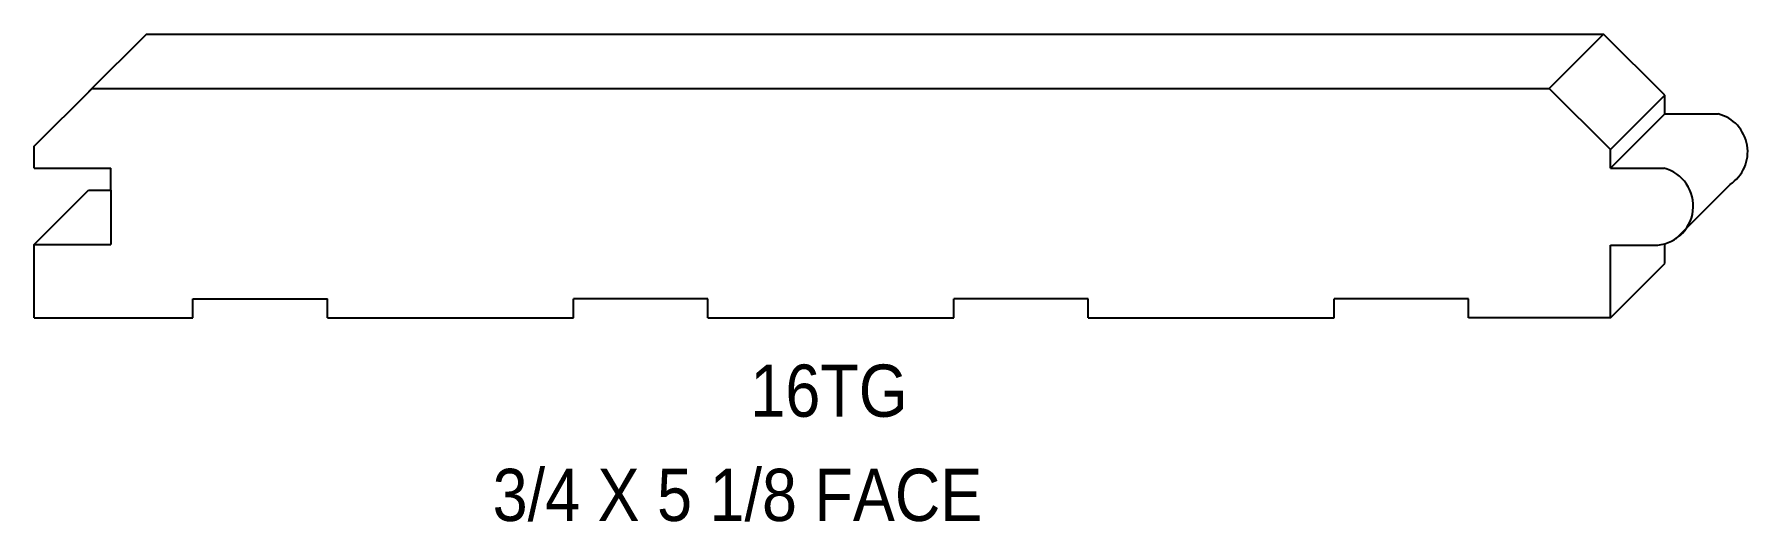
# Model space of a CAD drawing. Extents: x 61.64 to 67.22, y 162.93 to 164.52.
import ezdxf

# ---------------------------------------------------------------- set-up
doc = ezdxf.new("R2010")
doc.units = 0
doc.header["$LTSCALE"] = 5
doc.layers.add('PROFILE', color=7, linetype='CONTINUOUS')
doc.styles.add('TXT', font='TXT', dxfattribs={"height": 3.5})

msp = doc.modelspace()

# ---------------------------------------------------------------- linework, layer by layer
at = {"layer": 'PROFILE', "color": 1, "linetype": 'CONTINUOUS'}
for p, q in [((62.0072, 164.5191), (61.8192, 164.3312)), ((62.0072, 164.5191), (66.7443, 164.5191)), ((66.5675, 164.3424), (66.7443, 164.5191)), ((66.9429, 164.3204), (66.7443, 164.5191)), ((61.6425, 164.1545), (61.8304, 164.3424)), ((61.8304, 164.3424), (66.5675, 164.3424)), ((66.7662, 164.1437), (66.5675, 164.3424)), ((66.7662, 164.1437), (66.9429, 164.3204)), ((66.9429, 164.26), (66.9429, 164.3204)), ((66.7662, 164.0833), (66.9429, 164.26)), ((66.9429, 164.26), (67.1168, 164.26)), ((61.6425, 164.0833), (61.6425, 164.1545)), ((61.6425, 164.0833), (61.6425, 164.1437)), ((66.7662, 164.0833), (66.7662, 164.1437)), ((61.6425, 164.0833), (61.8917, 164.0833)), ((61.8917, 164.0112), (61.8917, 164.0833)), ((66.7662, 164.0833), (66.9401, 164.0833)), ((61.6425, 163.8345), (61.8192, 164.0112)), ((61.8192, 164.0112), (61.8917, 164.0112)), ((61.8917, 164.0112), (61.8917, 163.8345)), ((66.9786, 163.8533), (67.1553, 164.03)), ((61.6425, 163.8345), (61.8917, 163.8345)), ((61.6425, 163.5961), (61.6425, 163.8345)), ((66.7662, 163.5961), (66.7662, 163.8323)), ((66.7662, 163.8323), (66.9084, 163.8323)), ((66.9429, 163.7729), (66.9429, 163.837)), ((66.7662, 163.5961), (66.9429, 163.7729)), ((62.1583, 163.6581), (62.5952, 163.6581)), ((62.1583, 163.5961), (62.1583, 163.6581)), ((62.5952, 163.5961), (62.5952, 163.6581)), ((63.395, 163.5961), (63.395, 163.6581)), ((63.8318, 163.6581), (63.395, 163.6581)), ((63.8318, 163.5961), (63.8318, 163.6581)), ((64.6316, 163.5961), (64.6316, 163.6581)), ((65.0685, 163.6581), (64.6316, 163.6581)), ((65.0685, 163.5961), (65.0685, 163.6581)), ((65.8683, 163.5961), (65.8683, 163.6581)), ((66.3052, 163.6581), (65.8683, 163.6581)), ((66.3052, 163.5961), (66.3052, 163.6581)), ((61.6425, 163.5961), (62.1583, 163.5961)), ((62.5952, 163.5961), (63.395, 163.5961)), ((63.8318, 163.5961), (64.6316, 163.5961)), ((65.0685, 163.5961), (65.8683, 163.5961)), ((66.7662, 163.5961), (66.3052, 163.5961))]:
    msp.add_line(p, q, dxfattribs=at)
for centre, major_axis, start_param, end_param in [((67.0852, 164.1365), (0, 0.1275), -2.559174, -0.250626), ((66.9084, 163.9598), (0.1275, 0), -1.570796, 1.32017)]:
    msp.add_ellipse(centre, major_axis=major_axis, ratio=1, start_param=start_param, end_param=end_param, dxfattribs=at)

# ---------------------------------------------------------------- texts
at = {"layer": 'PROFILE', "color": 1, "linetype": 'CONTINUOUS', "style": 'TXT', "width": 0.9}
for s, height, p in [('16TG', 0.16996, (63.9704, 163.2739)), ('3/4 X 5 1/8 FACE', 0.169956, (63.1326, 162.9346))]:
    msp.add_text(s, height=height, dxfattribs=at).set_placement(p)

doc.saveas('drawing.dxf')
